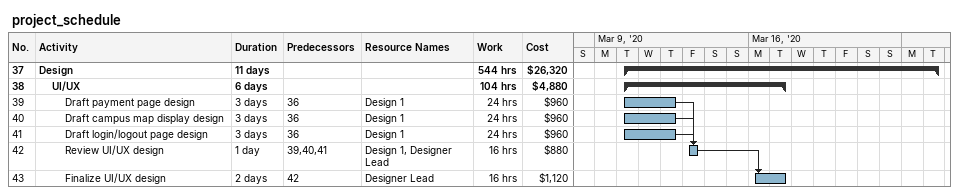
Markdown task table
project_schedule

| ID | Level | Task | Duration | Start | Finish | Predecessors | Resources | Work (h) | Cost ($) |
|---|---|---|---|---|---|---|---|---|---|
| 37 | 1 | **Design** | 11d | 2020-03-10 | 2020-03-24 |  |  | 544 | 26320 |
| 38 | 2 | **UI/UX** | 6d | 2020-03-10 | 2020-03-17 |  |  | 104 | 4880 |
| 39 | 3 | Draft payment page design | 3d | 2020-03-10 | 2020-03-12 | 36 | Design 1 | 24 | 960 |
| 40 | 3 | Draft campus map display design | 3d | 2020-03-10 | 2020-03-12 | 36 | Design 1 | 24 | 960 |
| 41 | 3 | Draft login/logout page design | 3d | 2020-03-10 | 2020-03-12 | 36 | Design 1 | 24 | 960 |
| 42 | 3 | Review UI/UX design | 1d | 2020-03-13 | 2020-03-13 | 39, 40, 41 | Design 1, Designer Lead | 16 | 880 |
| 43 | 3 | Finalize UI/UX design | 2d | 2020-03-16 | 2020-03-17 | 42 | Designer Lead | 16 | 1120 |
